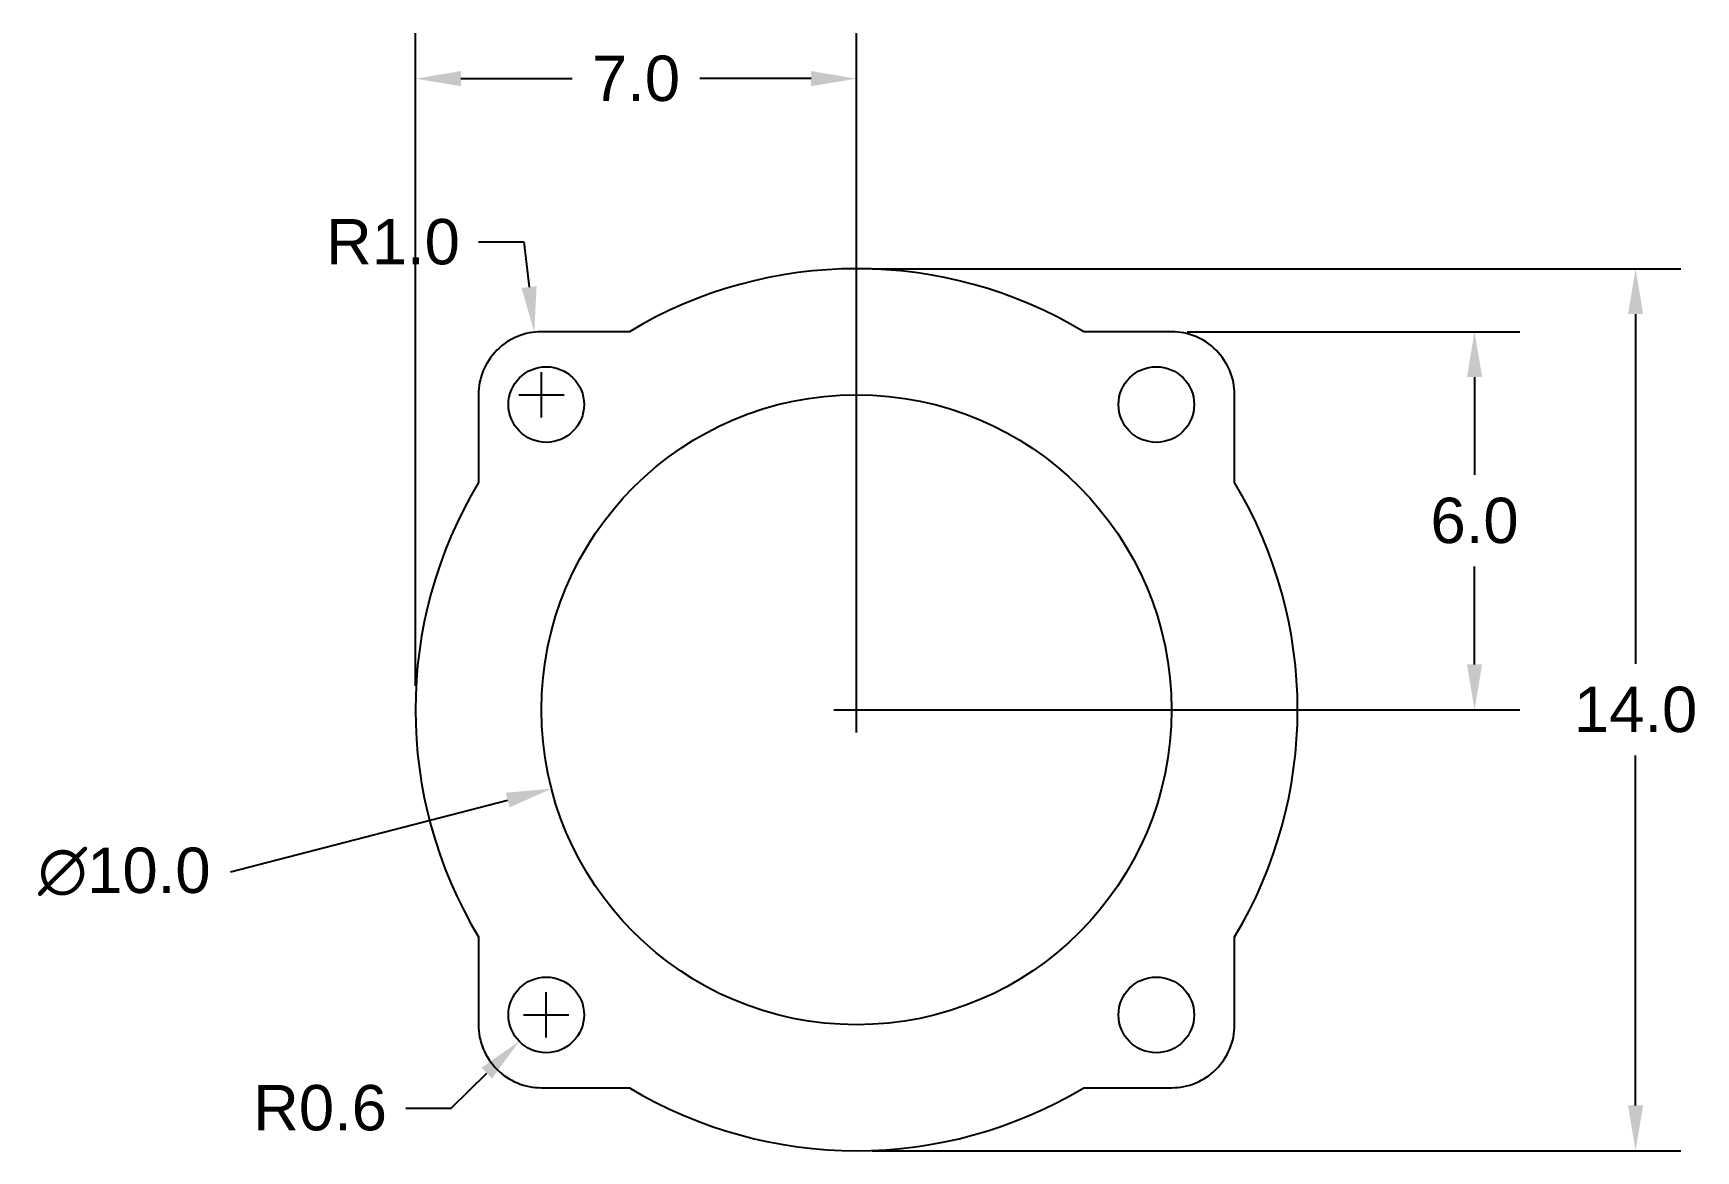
# Model space of a CAD drawing. Header units: millimetres. Extents: x 11.7 to 38.1, y 6.1 to 23.8.
import ezdxf

# ---------------------------------------------------------------- set-up
doc = ezdxf.new("R2010")
doc.units = ezdxf.units.MM
doc.header["$MEASUREMENT"] = 0
doc.styles.get("Standard").update_dxf_attribs({"font": 'arial.ttf'})
doc.dimstyles.get("Standard").update_dxf_attribs({"dimscale": 4, "dimtxt": 0.18, "dimasz": 0.18, "dimexe": 0.18, "dimexo": 0.0625, "dimgap": 0.09, "dimtad": 0, "dimtih": 1, "dimtoh": 1, "dimdec": 1, "dimzin": 0, "dimdsep": 46, "dimtxsty": 'Standard', "dimcen": 0.09, "dimadec": 0, "dimazin": 0, "dimtfac": 1, "dimtdec": 1, "dimtofl": 0, "dimtmove": 0, "dimatfit": 3, "dimfxl": 1, "dimtolj": 1, "dimtzin": 0, "dimarcsym": 0})

# ---------------------------------------------------------------- blocks, each defined once
blk = doc.blocks.new('*D2')
at = {"color": 0, "lineweight": -2, "transparency": 16777216}
for p, q in [((24.988, 20.063), (37.822, 20.063)), ((37.102, 19.343), (37.102, 13.79)), ((37.102, 6.783), (37.102, 12.335)), ((24.988, 6.063), (37.822, 6.063))]:
    blk.add_line(p, q, dxfattribs=at)
at = {"color": 0, "transparency": 16777216}
for points in [[(36.982, 19.343), (37.222, 19.343), (37.102, 20.063)], [(36.982, 6.783), (37.222, 6.783), (37.102, 6.063)]]:
    blk.add_solid(points, dxfattribs=at)
at = {"layer": 'Defpoints', "color": 0, "transparency": 16777216}
for p in [(24.738, 20.063), (24.738, 6.063), (37.102, 6.063)]:
    blk.add_point(p, dxfattribs=at)
at = {"color": 0, "transparency": 16777216, "insert": (37.102, 13.063), "char_height": 0.72, "attachment_point": 5}
blk.add_mtext('\\A1;14.0', dxfattribs=at)
blk = doc.blocks.new('*D3')
at = {"color": 0, "lineweight": -2, "transparency": 16777216}
for p, q in [((29.988, 19.063), (35.266, 19.063)), ((34.546, 18.343), (34.546, 16.79)), ((34.546, 13.783), (34.546, 15.335)), ((24.988, 13.063), (35.266, 13.063))]:
    blk.add_line(p, q, dxfattribs=at)
at = {"color": 0, "transparency": 16777216}
for points in [[(34.426, 18.343), (34.666, 18.343), (34.546, 19.063)], [(34.426, 13.783), (34.666, 13.783), (34.546, 13.063)]]:
    blk.add_solid(points, dxfattribs=at)
at = {"layer": 'Defpoints', "color": 0, "transparency": 16777216}
for p in [(29.738, 19.063), (24.738, 13.063), (34.546, 13.063)]:
    blk.add_point(p, dxfattribs=at)
at = {"color": 0, "transparency": 16777216, "insert": (34.546, 16.063), "char_height": 0.72, "attachment_point": 5}
blk.add_mtext('\\A1;6.0', dxfattribs=at)
blk = doc.blocks.new('*D4')
at = {"color": 0, "lineweight": -2, "transparency": 16777216}
for p, q in [((17.739, 13.444), (17.739, 23.8)), ((24.738, 13.313), (24.738, 23.8)), ((18.459, 23.08), (20.228, 23.08)), ((24.018, 23.08), (22.25, 23.08))]:
    blk.add_line(p, q, dxfattribs=at)
at = {"color": 0, "transparency": 16777216}
for points in [[(18.459, 23.2), (18.459, 22.96), (17.739, 23.08)], [(24.018, 23.2), (24.018, 22.96), (24.738, 23.08)]]:
    blk.add_solid(points, dxfattribs=at)
at = {"layer": 'Defpoints', "color": 0, "transparency": 16777216}
for p in [(17.739, 23.08), (17.739, 13.194), (24.738, 13.063)]:
    blk.add_point(p, dxfattribs=at)
at = {"color": 0, "transparency": 16777216, "insert": (21.239, 23.08), "char_height": 0.72, "attachment_point": 5}
blk.add_mtext('\\A1;7.0', dxfattribs=at)
blk = doc.blocks.new('*D5')
at = {"color": 0, "lineweight": -2, "transparency": 16777216}
for p, q in [((24.738, 12.703), (24.738, 13.423)), ((24.378, 13.063), (25.098, 13.063)), ((14.804, 10.491), (19.201, 11.629))]:
    blk.add_line(p, q, dxfattribs=at)
at = {"color": 0, "transparency": 16777216}
blk.add_solid([(19.171, 11.745), (19.231, 11.513), (19.898, 11.81)], dxfattribs=at)
at = {"layer": 'Defpoints', "color": 0, "transparency": 16777216}
for p in [(29.579, 14.316), (19.898, 11.81)]:
    blk.add_point(p, dxfattribs=at)
at = {"color": 0, "transparency": 16777216, "insert": (13.118, 10.491), "char_height": 0.72, "attachment_point": 5}
blk.add_mtext('\\A1;∅10.0', dxfattribs=at)
blk = doc.blocks.new('*D6')
at = {"color": 0, "lineweight": -2, "transparency": 16777216}
for p, q in [((19.814, 7.859), (19.814, 8.579)), ((19.454, 8.219), (20.174, 8.219)), ((18.304, 6.741), (18.871, 7.296)), ((17.584, 6.741), (18.304, 6.741))]:
    blk.add_line(p, q, dxfattribs=at)
at = {"color": 0, "transparency": 16777216}
blk.add_solid([(18.787, 7.382), (18.954, 7.21), (19.385, 7.799)], dxfattribs=at)
at = {"layer": 'Defpoints', "color": 0, "transparency": 16777216}
for p in [(19.814, 8.219), (19.385, 7.799)]:
    blk.add_point(p, dxfattribs=at)
at = {"color": 0, "transparency": 16777216, "insert": (16.224, 6.741), "char_height": 0.72, "attachment_point": 5}
blk.add_mtext('\\A1;R0.6', dxfattribs=at)
blk = doc.blocks.new('*D8')
at = {"color": 0, "lineweight": -2, "transparency": 16777216}
for p, q in [((18.739, 20.487), (19.459, 20.487)), ((19.459, 20.487), (19.542, 19.771)), ((19.738, 17.703), (19.738, 18.423)), ((19.378, 18.063), (20.098, 18.063))]:
    blk.add_line(p, q, dxfattribs=at)
at = {"color": 0, "transparency": 16777216}
blk.add_solid([(19.661, 19.785), (19.422, 19.758), (19.624, 19.056)], dxfattribs=at)
at = {"layer": 'Defpoints', "color": 0, "transparency": 16777216}
for p in [(19.624, 19.056), (19.738, 18.063)]:
    blk.add_point(p, dxfattribs=at)
at = {"color": 0, "transparency": 16777216, "insert": (17.381, 20.487), "char_height": 0.72, "attachment_point": 5}
blk.add_mtext('\\A1;R1.0', dxfattribs=at)

msp = doc.modelspace()

# ---------------------------------------------------------------- linework, layer by layer
msp.add_lwpolyline([(30.738, 18.063, 0.414214), (29.738, 19.063), (28.344, 19.063, 0.27735), (21.133, 19.063), (19.738, 19.063, 0.414214), (18.738, 18.063), (18.738, 16.668, 0.27735), (18.738, 9.457), (18.738, 8.063, 0.414214), (19.738, 7.063), (21.133, 7.063, 0.27735), (28.344, 7.063), (29.738, 7.063, 0.414214), (30.738, 8.063), (30.738, 9.457, 0.27735), (30.738, 16.668)], format="xyb", close=True)
for centre, radius in [((19.814, 17.907), 0.6), ((29.496, 17.907), 0.6), ((24.738, 13.063), 5), ((19.814, 8.219), 0.6), ((29.496, 8.219), 0.6)]:
    msp.add_circle(centre, radius)

# ---------------------------------------------------------------- dimensions: what is measured, and where the dimension line sits
dim = msp.add_linear_dim(base=(17.739, 23.08), p1=(24.738, 13.063), p2=(17.739, 13.194), dimstyle='Standard')
dim.commit()
dim.dimension.update_dxf_attribs({"geometry": '*D4', "text_midpoint": (21.239, 23.08)})
dim = msp.add_radius_dim(center=(19.738, 18.063), mpoint=(19.624, 19.056), dimstyle='Standard')
dim.commit()
dim.dimension.update_dxf_attribs({"geometry": '*D8', "text_midpoint": (17.381, 20.487)})
for base, p1, p2, picture, middle in [((37.102, 6.063), (24.738, 20.063), (24.738, 6.063), '*D2', (37.102, 13.063)), ((34.546, 13.063), (29.738, 19.063), (24.738, 13.063), '*D3', (34.546, 16.063))]:
    dim = msp.add_linear_dim(base=base, p1=p1, p2=p2, angle=90, dimstyle='Standard')
    dim.commit()
    dim.dimension.update_dxf_attribs({"geometry": picture, "text_midpoint": middle})
dim = msp.add_diameter_dim_2p(p1=(29.579, 14.316), p2=(19.898, 11.81), dimstyle='Standard')
dim.commit()
dim.dimension.update_dxf_attribs({"geometry": '*D5', "text_midpoint": (14.804, 10.491), "dimtype": 163})
dim = msp.add_radius_dim(center=(19.814, 8.219), mpoint=(19.385, 7.799), dimstyle='Standard')
dim.commit()
dim.dimension.update_dxf_attribs({"geometry": '*D6', "text_midpoint": (16.224, 6.741), "dimtype": 164})

doc.saveas('drawing.dxf')
